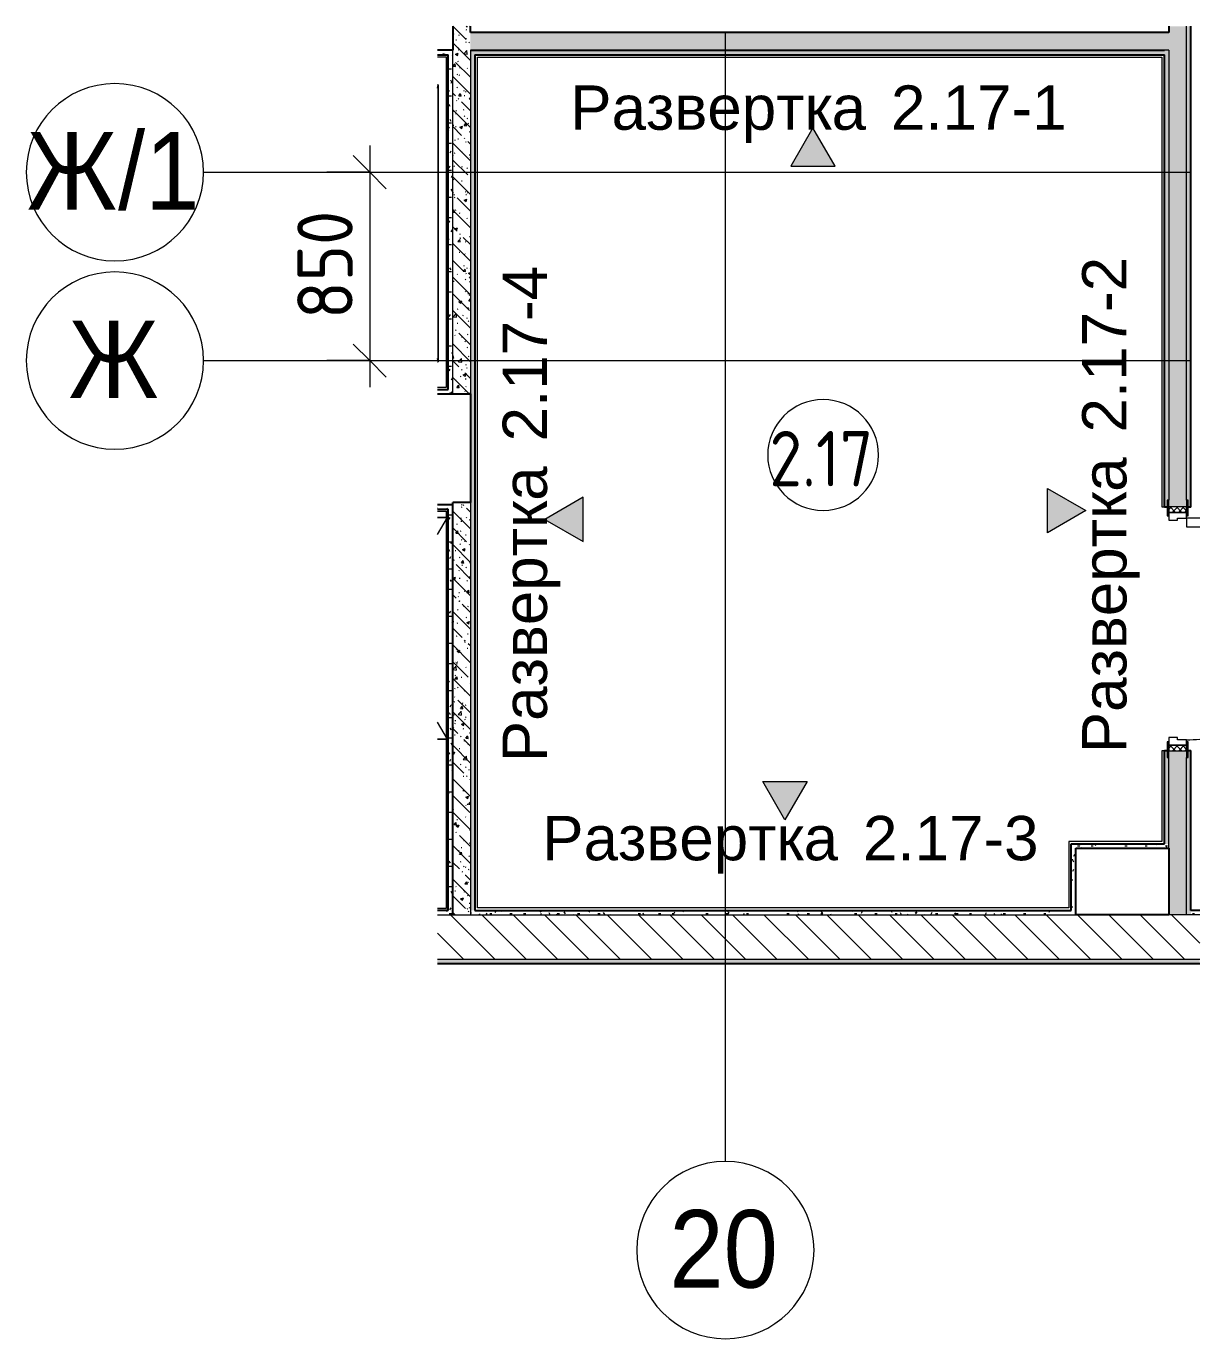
# Model space of a CAD drawing. Header units: millimetres. Extents: x 68806 to 95590, y -1987 to 22808.
# Drawn here: x 68806 to 74100, y 16888 to 22808 of the extents above; entities that cross this region are included whole.
import ezdxf

# ---------------------------------------------------------------- set-up
doc = ezdxf.new("R2010")
doc.units = ezdxf.units.MM
doc.linetypes.add('Осевая', pattern=[3175, 635, -476.25, 1587.5, -476.25])
for name, color, linetype, lineweight in [('A-ANNO-DIMS', 7, 'Continuous', 9), ('A-ANNO-DIMS-100', 7, 'Continuous', 9), ('A-AREA-IDEN', 7, 'Continuous', 9), ('A-DOOR', 7, 'Continuous', 9), ('A-DOOR-1', 7, 'Continuous', 13), ('A-DOOR-FRAM', 7, 'Continuous', 13), ('A-DOOR-FRAM-1', 7, 'Continuous', 9), ('A-WALL-2', 7, 'Continuous', 9), ('G-ANNO-SYMB', 7, 'Continuous', 9), ('I-WALL', 7, 'Continuous', 9), ('Оси', 7, 'Continuous', 9), ('Оси-1', 7, 'Continuous', 20), ('Оси-2', 7, 'Осевая', 9)]:
    doc.layers.add(name, color=color, linetype=linetype, lineweight=lineweight)
for name, color, linetype, lineweight, true_color in [('A-WALL-1', 7, 'Continuous', 25, 0x3c3c3c), ('A-WALL-FNSH-1', 7, 'Continuous', 13, 0x3c3c3c), ('I-FURN-1', 7, 'Continuous', 9, 0xf0f0f0)]:
    doc.layers.add(name, color=color, linetype=linetype, lineweight=lineweight, true_color=true_color)
doc.styles.add('Arial', font='arial.ttf', dxfattribs={"width": 0.9, "height": 350})
doc.styles.add('Arial_1', font='arial.ttf', dxfattribs={"height": 200})
doc.styles.add('GOST Common', font='GOST_Common.ttf', dxfattribs={"width": 0.9, "height": 250})
doc.styles.add('ISOCPEUR', font='isocpeur.ttf', dxfattribs={"width": 0.9, "height": 250})
doc.dimstyles.new('ISO-2_5_0_9К_БОЛЬШОЙ', dxfattribs={"dimscale": 304.8, "dimtxt": 248.995294, "dimasz": 0.492126, "dimexe": 0.393701, "dimexo": 0.984252, "dimgap": 0, "dimtad": 1, "dimdec": 0, "dimrnd": 10, "dimzin": 0, "dimdsep": 46, "dimtxsty": 'ISOCPEUR', "dimblk1": 'OBLIQUE', "dimblk2": 'OBLIQUE', "dimsah": 1, "dimcen": 0.09, "dimdle": 0.393701, "dimazin": 0, "dimtfac": 1, "dimtdec": 4, "dimtix": 1, "dimtmove": 0, "dimatfit": 3, "dimfxl": 1, "dimtvp": 1, "dimtolj": 1, "dimtzin": 0, "dimarcsym": 2})
pattern_1 = [(135, (0, 0), (-75.43415, -75.43415), [106.68, -17.78, 3.556, -17.78]), (135, (0, 75.39), (-75.43415, -75.43415), []), (50, (0, 0), (127.52922, -11.15758), [13.335, -146.685]), (355, (0, 0), (-24.66966, 133.74002), [10.668, -117.348]), (100.451, (10.63, -0.93), (102.85973, 122.58178), [11.333, -124.663]), (46.184, (0, 35.56), (189.75516, -29.43036), [20.002, -220.027]), (96.636, (15.81, 33.1), (166.1822, 173.1996), [17, -186.995]), (351.184, (0, 35.56), (166.18393, 173.19757), [16.002, -176.022]), (21, (17.78, 26.67), (106.13027, -71.58603), [13.335, -146.685]), (326, (17.78, 26.67), (43.26188, 128.93175), [10.668, -117.348]), (71.451, (26.62, 20.7), (149.39198, 57.34505), [11.333, -124.663]), (37.5, (0, 0), (2.162228, 59.188357), [3.353, -112.573, 3.353, -115.773, -117.792]), (37.5, (0, 0), (2.162228, 59.188357), [-235.052, 3.353, -114.44]), (7.5, (0, 0), (46.773857, 70.12615), [3.353, -64.567, 3.353, -109.906, -44.894]), (7.5, (0, 0), (46.773857, 70.12615), [-181.178, 3.353, -41.542]), (327.5, (-39.65, 0), (94.91367, -4.010093), [3.353, -41.097, 3.353, -135.331, -184.023]), (327.5, (-39.65, 0), (94.91367, -4.010093), [-183.134, 3.353, -180.67]), (317.5, (-57.43, 0), (103.69057, 17.79882), [3.353, -54.432, 3.353, -88.748, -130.683]), (317.5, (-57.43, 0), (103.69057, 17.79882), [-149.885, 3.353, -127.33])]
pattern_2 = [(0, (0, 0), (121.92, 30.48), [10.058, -81.382, 10.058, -81.382, -487.68]), (0, (0, 0), (121.92, 30.48), [-182.88, 10.058, -172.822, 10.058, -81.382, -213.36]), (0, (0, 0), (121.92, 30.48), [-457.2, 10.058, -50.902, 10.058, -142.342]), (120, (45.72, 15.24), (-87.356454, 90.345817), [10.058, -81.382, 10.058, -81.382, -487.68]), (120, (45.72, 15.24), (-87.356454, 90.345817), [-182.88, 10.058, -172.822, 10.058, -81.382, -213.36]), (120, (45.72, 15.24), (-87.356454, 90.345817), [-457.2, 10.058, -50.902, 10.058, -142.342]), (240, (60.96, 76.2), (-34.563546, -120.825817), [10.058, -81.382, 10.058, -81.382, -487.68]), (240, (60.96, 76.2), (-34.563546, -120.825817), [-182.88, 10.058, -172.822, 10.058, -81.382, -213.36]), (240, (60.96, 76.2), (-34.563546, -120.825817), [-457.2, 10.058, -50.902, 10.058, -142.342])]

# ---------------------------------------------------------------- blocks, each defined once
blk = doc.blocks.new('110_Дверь_СКБ_1Ст_Внутренняя1 - Д-4 1100x2100h_су мгн-32391219-План разверток пом_ 2_17_ Этаж 2')
at = {"layer": 'A-DOOR'}
h = blk.add_hatch(dxfattribs=at)
h.set_pattern_fill('FP_3', color=256, style=0, pattern_type=2)
h.set_pattern_definition([(135, (1751.41, 104.685), (-14.14214, -14.14214), []), (225, (1751.41, 104.685), (14.14214, -14.14214), [])])
h.paths.add_polyline_path([(562.5, 40), (537.5, 40), (537.5, -40), (562.5, -40)])
at = {"layer": 'A-DOOR-FRAM-1'}
h = blk.add_hatch(dxfattribs=at)
h.set_pattern_fill('FP_4', color=256, style=0, pattern_type=2)
h.set_pattern_definition([(45, (-371.384, 104.685), (-14.1421, 14.1421), []), (135, (-371.384, 104.685), (-14.1421, -14.1421), [])])
h.paths.add_polyline_path([(-512.5, 40), (-537.5, 40), (-537.5, -40), (-512.5, -40)])
at = {"layer": 'A-DOOR'}
blk.add_arc((-487.5, 40), 1000, 360, 3.42323, dxfattribs=at)
at = {"layer": 'A-DOOR-1'}
for p, q in [((-487.5, 99.6), (-487.5, 40)), ((-447.5, 40), (-447.5, 99.6)), ((-487.5, 40), (-447.5, 40))]:
    blk.add_line(p, q, dxfattribs=at)
at = {"layer": 'A-DOOR-FRAM'}
for p, q in [((-497.5, 48), (-567.5, 48)), ((-567.5, 48), (-567.5, 40)), ((-567.5, 40), (-497.5, 40)), ((-512.5, 40), (-537.5, 40)), ((-537.5, 40), (-537.5, -40)), ((-487.5, 40), (-512.5, 40)), ((-512.5, 40), (-512.5, -40)), ((-512.5, -40), (-512.5, 40)), ((-497.5, 40), (-512.5, 40)), ((-512.5, 40), (-512.5, 39)), ((-512.5, 39), (-497.5, 39)), ((-497.5, 40), (-497.5, 48)), ((-497.5, 39), (-497.5, 40)), ((-487.5, 0), (-487.5, 40)), ((-477.5, 0), (-487.5, 0)), ((-477.5, -40), (-477.5, 0)), ((512.5, 0), (502.5, 0)), ((502.5, 0), (502.5, -40)), ((512.5, 40), (512.5, 0)), ((537.5, 40), (512.5, 40)), ((592.5, 48), (522.5, 48)), ((522.5, 48), (522.5, 40)), ((537.5, 40), (522.5, 40)), ((522.5, 40), (522.5, 39)), ((522.5, 40), (592.5, 40)), ((522.5, 39), (537.5, 39)), ((537.5, -40), (537.5, 40)), ((562.5, 40), (537.5, 40)), ((537.5, 40), (537.5, -40)), ((537.5, 39), (537.5, 40)), ((562.5, -40), (562.5, 40)), ((592.5, 40), (592.5, 48)), ((-497.5, -40), (-567.5, -40)), ((-567.5, -40), (-567.5, -48)), ((-567.5, -48), (-497.5, -48)), ((-537.5, -40), (-512.5, -40)), ((-497.5, -39), (-512.5, -39)), ((-512.5, -39), (-512.5, -40)), ((-512.5, -40), (-477.5, -40)), ((-512.5, -40), (-497.5, -40)), ((-497.5, -40), (-497.5, -39)), ((-497.5, -48), (-497.5, -40)), ((502.5, -40), (537.5, -40)), ((537.5, -39), (522.5, -39)), ((522.5, -39), (522.5, -40)), ((522.5, -40), (537.5, -40)), ((592.5, -40), (522.5, -40)), ((522.5, -40), (522.5, -48)), ((522.5, -48), (592.5, -48)), ((537.5, -40), (537.5, -39)), ((537.5, -40), (562.5, -40)), ((592.5, -48), (592.5, -40))]:
    blk.add_line(p, q, dxfattribs=at)
blk = doc.blocks.new('Шкаф параметрический - 1_59-26183054-План разверток пом_ 2_17_ Этаж 2')
at = {"layer": 'I-FURN-1'}
for p, q in [((0, 0), (76.8, 46.1)), ((0, 46.1), (0, 0)), ((0, 5.6), (0, 46.1)), ((0, 0), (1000, 0)), ((923.2, 46.1), (1000, 0)), ((1000, 0), (1000, 46.1)), ((1000, 46.1), (1000, 5.6))]:
    blk.add_line(p, q, dxfattribs=at)
blk = doc.blocks.new('Шкаф параметрический - 5_28-26355758-План разверток пом_ 2_17_ Этаж 2')
at = {"layer": 'I-FURN-1'}
for p, q in [((0, 0), (15, 4.2)), ((0, 4.2), (0, 0)), ((0, 0), (0, 4.2)), ((0, 0), (1250, 0)), ((1250, 0), (0, 0)), ((1235, 4.2), (1250, 0)), ((1250, 0), (1250, 4.2)), ((1250, 4.2), (1250, 0))]:
    blk.add_line(p, q, dxfattribs=at)
blk = doc.blocks.new('Ось сетки - D8-29747960-План разверток пом_ 2_17_ Этаж 2')
at = {"layer": 'Оси-1'}
for start, end in [(360, 180), (180, 360)]:
    blk.add_arc((0, 0), 4, start, end, dxfattribs=at)
blk = doc.blocks.new('Марка_Помещения - Номер-25198446-План разверток пом_ 2_17_ Этаж 2')
at = {"layer": 'A-AREA-IDEN'}
for start, end in [(360, 180), (180, 360)]:
    blk.add_arc((0, 0), 2.5, start, end, dxfattribs=at)
blk = doc.blocks.new('Фасад - Марка фасада_Указатель-25386507-План разверток пом_ 2_17_ Этаж 2')
at = {"layer": 'G-ANNO-SYMB'}
blk.add_hatch(color=256, dxfattribs=at).paths.add_polyline_path([(-1, 0), (0, 1.732), (1, 0), (0, 0)])
for p, q in [((0, 1.732), (-1, 0)), ((1, 0), (0, 1.732)), ((-1, 0), (0, 0)), ((0, 0), (1, 0))]:
    blk.add_line(p, q, dxfattribs=at)
blk = doc.blocks.new('DIMBLOCK1-План разверток пом_ 2_17_ Этаж 2')
at = {"layer": 'A-ANNO-DIMS-100'}
for p, q in [((70355.4, 22270), (70355.4, 21180)), ((70161.5, 22150), (70475.4, 22150)), ((70355.4, 22150), (70161.5, 22150)), ((70161.5, 21300), (70475.4, 21300)), ((70355.4, 21300), (70161.5, 21300))]:
    blk.add_line(p, q, dxfattribs=at)
at = {"layer": 'A-ANNO-DIMS-100', "lineweight": 20}
for p, q in [((70355.4, 22150), (70280.4, 22225)), ((70355.4, 22150), (70430.4, 22075)), ((70355.4, 21300), (70280.4, 21375)), ((70355.4, 21300), (70430.4, 21225))]:
    blk.add_line(p, q, dxfattribs=at)
at = {"layer": 'A-ANNO-DIMS-100', "color": 0, "insert": (70028.8, 21488), "char_height": 250, "width": 568.858, "attachment_point": 1, "rotation": 90, "line_spacing_factor": 1.149209, "style": 'ISOCPEUR'}
blk.add_mtext('850', dxfattribs=at)
blk = doc.blocks.new('_Oblique')
at = {"color": 0, "linetype": 'ByBlock', "lineweight": -2}
blk.add_line((-0.5, -0.5), (0.5, 0.5), dxfattribs=at)

msp = doc.modelspace()

# ---------------------------------------------------------------- hatches: boundary and pattern name
at = {"layer": 'I-WALL'}
h = msp.add_hatch(dxfattribs=at)
h.set_pattern_fill('FP_1', color=256, style=0, pattern_type=2)
h.set_pattern_definition(pattern_1)
h.paths.add_polyline_path([(70810, 21150), (70809.4, 22808.5), (70730, 22808.5), (70730, 21150)])
h = msp.add_hatch(dxfattribs=at)
h.set_pattern_fill('FP_1', color=256, style=0, pattern_type=2)
h.set_pattern_definition(pattern_1)
h.paths.add_polyline_path([(73960, 18800), (74040, 18800), (74040, 19540), (73960, 19540), (73960, 19084.2)])
h.paths.add_polyline_path([(73960, 20640), (74040, 20640), (74040, 22808.5), (73960, 22808.5), (73960, 20670)])
h = msp.add_hatch(dxfattribs=at)
h.set_pattern_fill('FP_5', color=256, style=0, pattern_type=2)
h.set_pattern_definition(pattern_2)
h.paths.add_polyline_path([(74040, 18800), (74060, 18800), (74060, 19540), (74048, 19540), (74048, 19510), (74040, 19510), (74040, 19084.2)])
h.paths.add_polyline_path([(74060, 20640), (74060, 22808.5), (74040, 22808.5), (74040.1, 20670), (74048, 20670), (74048, 20640)])
h = msp.add_hatch(dxfattribs=at)
h.set_pattern_fill('FP_1', color=256, style=0, pattern_type=2)
h.set_pattern_definition(pattern_1)
h.paths.add_polyline_path([(73940, 22700), (73960, 22700), (73960, 22780), (70810, 22780), (70810, 22700), (72380, 22700)])
h = msp.add_hatch(dxfattribs=at)
h.set_pattern_fill('FP_5', color=256, style=0, pattern_type=2)
h.set_pattern_definition(pattern_2)
h.paths.add_polyline_path([(70687.8, 22680), (70710, 22680), (70710, 22700), (70660.5, 22700), (70660.5, 22680)])
h = msp.add_hatch(dxfattribs=at)
h.set_pattern_fill('FP_5', color=256, style=0, pattern_type=2)
h.set_pattern_definition(pattern_2)
h.paths.add_polyline_path([(70710, 21170), (70730, 21170), (70730, 22700), (70710, 22700), (70710, 22671)])
h = msp.add_hatch(dxfattribs=at)
h.set_pattern_fill('FP_5', color=256, style=0, pattern_type=2)
h.set_pattern_definition(pattern_2)
h.paths.add_polyline_path([(73940, 22680), (73940, 22700), (70810, 22700), (70810, 22680), (72380, 22680)])
h = msp.add_hatch(dxfattribs=at)
h.set_pattern_fill('FP_5', color=256, style=0, pattern_type=2)
h.set_pattern_definition(pattern_2)
h.paths.add_polyline_path([(70830, 18820), (70830, 22680), (70810, 22680), (70810, 18820)])
h = msp.add_hatch(dxfattribs=at)
h.set_pattern_fill('FP_5', color=256, style=0, pattern_type=2)
h.set_pattern_definition(pattern_2)
h.paths.add_polyline_path([(73940, 19120), (73960, 19120), (73960, 19510), (73952, 19510), (73952, 19540), (73940, 19540), (73940, 19131)])
h.paths.add_polyline_path([(73952, 20640), (73952, 20670), (73960, 20670), (73960, 22700), (73940, 22700), (73940, 20640)])
h = msp.add_hatch(dxfattribs=at)
h.set_pattern_fill('FP_5', color=256, style=0, pattern_type=2)
h.set_pattern_definition(pattern_2)
h.paths.add_polyline_path([(70660.5, 21150), (70730, 21150), (70730, 21170), (70660.5, 21170), (70660.5, 21167.9)])
h = msp.add_hatch(dxfattribs=at)
h.set_pattern_fill('FP_5', color=256, style=0, pattern_type=2)
h.set_pattern_definition(pattern_2)
h.paths.add_polyline_path([(70710, 20630), (70710, 20650), (70660.5, 20650), (70660.5, 20630)])
h = msp.add_hatch(dxfattribs=at)
h.set_pattern_fill('FP_5', color=256, style=0, pattern_type=2)
h.set_pattern_definition(pattern_2)
h.paths.add_polyline_path([(70730, 18800), (70730, 20650), (70710, 20650), (70710, 18800)])
h = msp.add_hatch(dxfattribs=at)
h.set_pattern_fill('FP_1', color=256, style=0, pattern_type=2)
h.set_pattern_definition(pattern_1)
h.paths.add_polyline_path([(70810, 18800), (70810, 20660), (70730, 20660), (70730, 18800)])
h = msp.add_hatch(dxfattribs=at)
h.set_pattern_fill('FP_5', color=256, style=0, pattern_type=2)
h.set_pattern_definition(pattern_2)
h.paths.add_polyline_path([(73520, 18820), (73540, 18820), (73540, 19120), (73520, 19120), (73520, 18831)])
h = msp.add_hatch(dxfattribs=at)
h.set_pattern_fill('FP_5', color=256, style=0, pattern_type=2)
h.set_pattern_definition(pattern_2)
h.paths.add_polyline_path([(73960, 19100), (73960, 19120), (73540, 19120), (73540, 19100)])
h = msp.add_hatch(dxfattribs=at)
h.set_pattern_fill('FP_5', color=256, style=0, pattern_type=2)
h.set_pattern_definition(pattern_2)
h.paths.add_polyline_path([(70660.5, 18800), (70710, 18800), (70710, 18820), (70660.5, 18820), (70660.5, 18800.3)])
h = msp.add_hatch(dxfattribs=at)
h.set_pattern_fill('FP_2', color=256, style=0, pattern_type=2)
h.set_pattern_definition([(135, (0, 0), (-70.71068, -70.71068), [])])
h.paths.add_polyline_path([(74099.6, 18600), (74099.6, 18800), (70660.5, 18800), (70660.5, 18600), (73239.8, 18600)])
h = msp.add_hatch(dxfattribs=at)
h.set_pattern_fill('FP_5', color=256, style=0, pattern_type=2)
h.set_pattern_definition(pattern_2)
h.paths.add_polyline_path([(73239.8, 18800), (73540, 18800), (73540, 18820), (70810, 18820), (70810, 18800), (72380, 18800)])
h = msp.add_hatch(dxfattribs=at)
h.set_pattern_fill('FP_5', color=256, style=0, pattern_type=2)
h.set_pattern_definition(pattern_2)
h.paths.add_polyline_path([(74099.6, 18800), (74099.6, 18820), (74060, 18820), (74060, 18800)])
h = msp.add_hatch(dxfattribs=at)
h.set_pattern_fill('FP_5', color=256, style=0, pattern_type=2)
h.set_pattern_definition(pattern_2)
h.paths.add_polyline_path([(74099.6, 18580), (74099.6, 18600), (70660.5, 18600), (70660.5, 18580), (73239.8, 18580)])

# ---------------------------------------------------------------- linework, layer by layer
at = {"layer": 'A-WALL-1'}
for p, q in [((70730, 22808.5), (70730, 22700)), ((70810, 22780), (70810, 22808.5)), ((73960, 22808.5), (73960, 22780)), ((74060, 20640), (74060, 22808.5)), ((73960, 22780), (70810, 22780)), ((70730, 22700), (70660.5, 22700)), ((70660.5, 22680), (70710, 22680)), ((70710, 21170), (70710, 22680)), ((70810, 22700), (73940, 22700)), ((70830, 22680), (73940, 22680)), ((70830, 22680), (70830, 18820)), ((73940, 20640), (73940, 22680)), ((70660.5, 21170), (70710, 21170)), ((70660.5, 21150), (70810, 21150)), ((70810, 21150), (70810, 20660)), ((70730, 20650), (70660.5, 20650)), ((70660.5, 20630), (70710, 20630)), ((70710, 18820), (70710, 20630)), ((70810, 20660), (70730, 20660)), ((70730, 18800), (70730, 20660)), ((73940, 20640), (73952, 20640)), ((74048, 20640), (74060, 20640)), ((73952, 19540), (73940, 19540)), ((73940, 19120), (73940, 19540)), ((74060, 19540), (74048, 19540)), ((74060, 18820), (74060, 19540)), ((73520, 18820), (73520, 19120)), ((73520, 19120), (73940, 19120)), ((73540, 18800), (73540, 19100)), ((73540, 19100), (73960, 19100)), ((73960, 19100), (73960, 18800)), ((70710, 18820), (70660.5, 18820)), ((70830, 18820), (73520, 18820)), ((73960, 18800), (73540, 18800)), ((74099.6, 18820), (74060, 18820)), ((70660.5, 18580), (74099.6, 18580))]:
    msp.add_line(p, q, dxfattribs=at)
at = {"layer": 'A-WALL-2'}
for p, q in [((74040, 20670), (74040, 22808.5)), ((70730, 21150), (70730, 22700)), ((70810, 22700), (70810, 21150)), ((73960, 22700), (73940, 22700)), ((73960, 22700), (73960, 20670)), ((70810, 20660), (70810, 18800)), ((73960, 19100), (73960, 19510)), ((74040, 18800), (74040, 19510)), ((70660.5, 18800), (73540, 18800)), ((74099.6, 18800), (73960, 18800)), ((70660.5, 18600), (74099.6, 18600))]:
    msp.add_line(p, q, dxfattribs=at)
at = {"layer": 'A-WALL-FNSH-1'}
for p, q in [((74061, 20640), (74061, 22808.5)), ((70660.5, 22671), (70701, 22671)), ((70701, 22671), (70701, 21179)), ((70841, 22669), (73929, 22669)), ((70841, 18831), (70841, 22669)), ((73929, 22669), (73929, 20640)), ((70701, 21179), (70660.5, 21179)), ((70660.5, 20621), (70701, 20621)), ((70701, 20621), (70701, 18829)), ((73929, 20640), (73940, 20640)), ((74060, 20640), (74061, 20640)), ((73940, 19540), (73929, 19540)), ((73929, 19540), (73929, 19131)), ((74061, 19540), (74060, 19540)), ((74061, 18821), (74061, 19540)), ((73509, 19131), (73509, 18831)), ((73929, 19131), (73509, 19131)), ((70701, 18829), (70660.5, 18829)), ((73509, 18831), (70841, 18831)), ((74099.6, 18821), (74061, 18821)), ((70660.5, 18579), (74099.6, 18579))]:
    msp.add_line(p, q, dxfattribs=at)
at = {"layer": 'Оси'}
for p, q in [((71960, 20280), (71960, 22780)), ((69606.1, 22150), (71808.2, 22150)), ((71859, 22150), (74061, 22150)), ((69606.1, 21300), (71808.2, 21300)), ((71859, 21300), (74061, 21300)), ((71960, 17687.7), (71960, 20187.7))]:
    msp.add_line(p, q, dxfattribs=at)
at = {"layer": 'Оси-2'}
for p, q in [((71808.2, 22150), (71859, 22150)), ((71808.2, 21300), (71859, 21300)), ((71960, 20187.7), (71960, 20280))]:
    msp.add_line(p, q, dxfattribs=at)

# ---------------------------------------------------------------- block references
at = {"layer": 'A-AREA-IDEN', "xscale": 99.99999999999993, "yscale": 99.99999999999993, "zscale": 99.99999999999993}
msp.add_blockref('Марка_Помещения - Номер-25198446-План разверток пом_ 2_17_ Этаж 2', (72400.8, 20874.3), dxfattribs=at)
at = {"layer": 'A-DOOR', "rotation": 269.9999999999999}
msp.add_blockref('110_Дверь_СКБ_1Ст_Внутренняя1 - Д-4 1100x2100h_су мгн-32391219-План разверток пом_ 2_17_ Этаж 2', (74000, 20102.5), dxfattribs=at)
at = {"layer": 'G-ANNO-SYMB', "xscale": 99.99999999999993, "yscale": 99.99999999999993, "zscale": 99.99999999999993}
msp.add_blockref('Фасад - Марка фасада_Указатель-25386507-План разверток пом_ 2_17_ Этаж 2', (72354.9, 22177.7), dxfattribs=at)
at = {"layer": 'G-ANNO-SYMB', "extrusion": (0, 0, -1), "xscale": 99.99999999999993, "yscale": 99.99999999999993, "zscale": 99.99999999999993}
for p, rotation in [((-73413.3, 20623.8), 90.00000000000001), ((-72228.5, 19401.9), 180)]:
    msp.add_blockref('Фасад - Марка фасада_Указатель-25386507-План разверток пом_ 2_17_ Этаж 2', p, dxfattribs=dict(at, rotation=rotation))
at = {"layer": 'G-ANNO-SYMB', "xscale": 99.99999999999993, "yscale": 99.99999999999993, "zscale": 99.99999999999993, "rotation": 89.99999999999962}
msp.add_blockref('Фасад - Марка фасада_Указатель-25386507-План разверток пом_ 2_17_ Этаж 2', (71318.9, 20583.4), dxfattribs=at)
at = {"layer": 'I-FURN-1'}
for name, p, rotation in [('Шкаф параметрический - 5_28-26355758-План разверток пом_ 2_17_ Этаж 2', (70664.7, 21294.4), 90.00000000000021), ('Шкаф параметрический - 1_59-26183054-План разверток пом_ 2_17_ Этаж 2', (70706.6, 19592.4), 90.00000000000006)]:
    msp.add_blockref(name, p, dxfattribs=dict(at, rotation=rotation))
at = {"layer": 'Оси-1', "xscale": 99.99999999999993, "yscale": 99.99999999999993, "zscale": 99.99999999999993, "rotation": 269.9999999999994}
for p in [(69206.1, 22150), (69206.1, 21300)]:
    msp.add_blockref('Ось сетки - D8-29747960-План разверток пом_ 2_17_ Этаж 2', p, dxfattribs=at)
at = {"layer": 'Оси-1', "xscale": 99.99999999999993, "yscale": 99.99999999999993, "zscale": 99.99999999999993}
msp.add_blockref('Ось сетки - D8-29747960-План разверток пом_ 2_17_ Этаж 2', (71960, 17287.7), dxfattribs=at)

# ---------------------------------------------------------------- texts
at = {"layer": 'A-AREA-IDEN', "insert": (72158.9, 20982.8), "char_height": 250, "width": 606.076, "attachment_point": 1, "style": 'GOST Common'}
msp.add_mtext('2.17', dxfattribs=at)
at = {"layer": 'G-ANNO-SYMB', "char_height": 200, "attachment_point": 1, "style": 'Arial_1'}
for s, insert, width in [('Развертка', (71260.1, 22541.5), 1659.493), (' 2.17-1', (72629.3, 22541.5), 1074.261), ('Развертка', (71133.7, 19246.1), 1659.493), (' 2.17-3', (72503, 19246.1), 1074.261)]:
    msp.add_mtext(s, dxfattribs=dict(at, insert=insert, width=width))
at = {"layer": 'G-ANNO-SYMB', "char_height": 200, "attachment_point": 1, "rotation": 90, "style": 'Arial_1'}
for s, insert, width in [(' 2.17-2', (73569.1, 20898.2), 1074.261), (' 2.17-4', (70955.1, 20857.8), 1074.261), ('Развертка', (73569.1, 19529), 1659.493), ('Развертка', (70955.1, 19488.6), 1659.493)]:
    msp.add_mtext(s, dxfattribs=dict(at, insert=insert, width=width))
at = {"layer": 'Оси', "char_height": 350, "attachment_point": 1, "style": 'Arial'}
for s, insert, width in [('\\fArial|b0|i0|c204|p34|;\\W.9;Ж', (68809.4, 22331), 497.848), ('/1', (69220.2, 22331), 454.557), ('\\fArial|b0|i0|c204|p34|;\\W.9;Ж', (68997.1, 21481), 497.848), ('20', (71707.4, 17468.3), 606.076)]:
    msp.add_mtext(s, dxfattribs=dict(at, insert=insert, width=width))

# ---------------------------------------------------------------- dimensions: what is measured, and where the dimension line sits
at = {"layer": 'A-ANNO-DIMS'}
dim = msp.add_linear_dim(base=(70355.4, 21300), p1=(70461.5, 22150), p2=(70461.5, 21300), angle=90, dimstyle='ISO-2_5_0_9К_БОЛЬШОЙ', override={"dimpost": '<>', "dimfxl": 850}, dxfattribs=at)
dim.commit()
dim.dimension.update_dxf_attribs({"geometry": 'DIMBLOCK1-План разверток пом_ 2_17_ Этаж 2', "text_midpoint": (70230.4, 21725)})

doc.saveas('drawing.dxf')
